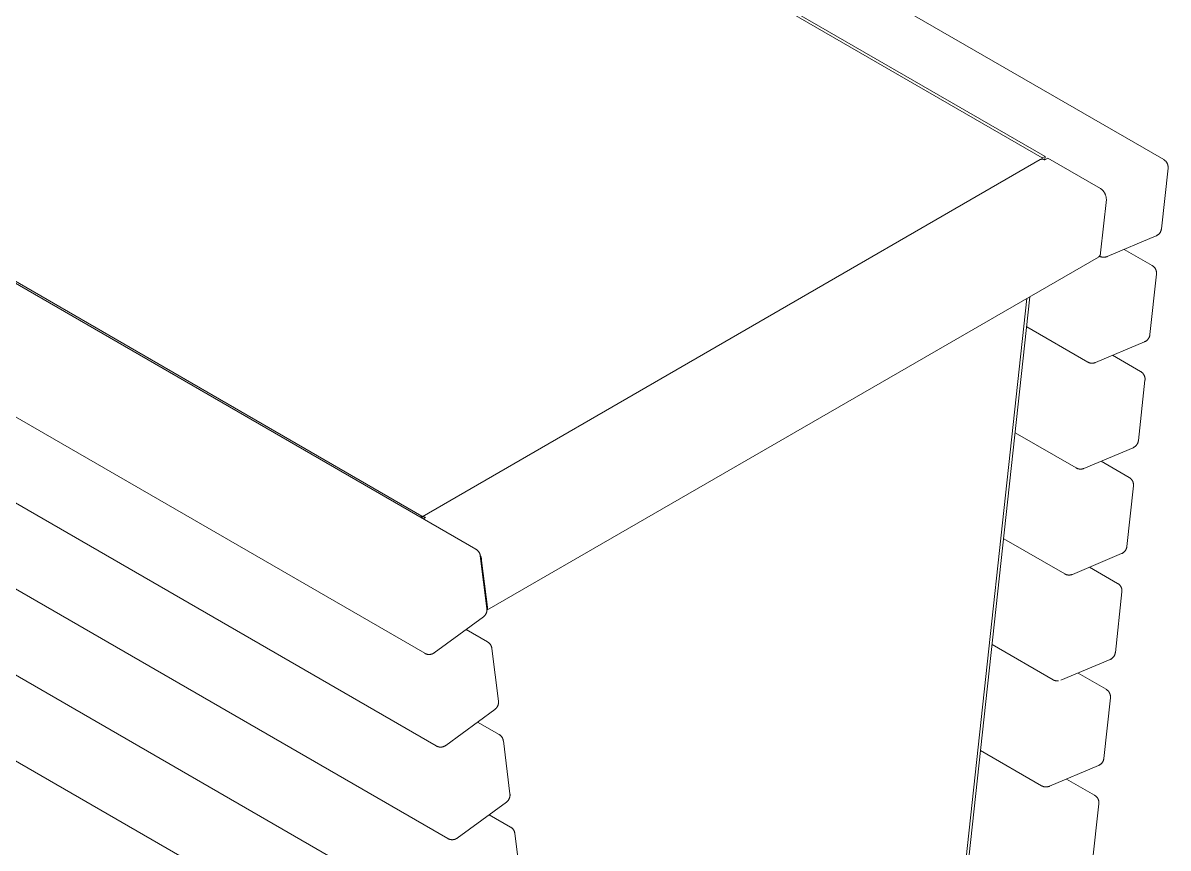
# Model space of a CAD drawing. Header units: millimetres. Extents: x -119 to 3638, y -51 to 1798.
# Drawn here: x 3115 to 3638, y 1078 to 1455 of the extents above; entities that cross this region are included whole.
import ezdxf

# ---------------------------------------------------------------- set-up
doc = ezdxf.new("R2010")
doc.units = ezdxf.units.MM
doc.layers.add('ZANO_R', color=7, linetype='Continuous', lineweight=0)

msp = doc.modelspace()

# ---------------------------------------------------------------- linework, layer by layer
at = {"layer": 'ZANO_R'}
for p, q in [((2934.82, 1797.36), (3636.27, 1392.38)), ((3582.17, 1393.77), (2934.46, 1767.72)), ((3580.76, 1393.18), (2933.05, 1767.13)), ((2620.76, 1619.51), (3322.21, 1214.53)), ((2649.83, 1603.61), (3297.54, 1229.66)), ((3298.79, 1167.02), (2597.34, 1572)), ((3304.05, 1124.74), (2602.6, 1529.72)), ((3309.32, 1082.46), (2607.87, 1487.44)), ((3314.58, 1040.18), (2613.13, 1445.17)), ((3319.85, 997.91), (2618.4, 1402.89)), ((3297.57, 1229.39), (3579.89, 1392.39)), ((3579.96, 1392.42), (3579.89, 1392.39)), ((3580.03, 1392.45), (3579.96, 1392.42)), ((3580.1, 1392.48), (3580.03, 1392.45)), ((3580.18, 1392.5), (3580.1, 1392.48)), ((3580.25, 1392.52), (3580.18, 1392.5)), ((3580.32, 1392.54), (3580.25, 1392.52)), ((3580.4, 1392.55), (3580.32, 1392.54)), ((3580.47, 1392.57), (3580.4, 1392.55)), ((3580.54, 1392.58), (3580.47, 1392.57)), ((3580.62, 1392.59), (3580.54, 1392.58)), ((3580.7, 1392.59), (3580.62, 1392.59)), ((3580.7, 1392.6), (3580.76, 1393.18)), ((3580.77, 1392.59), (3580.7, 1392.59)), ((3580.76, 1393.18), (3582.17, 1393.77)), ((3580.85, 1392.59), (3580.77, 1392.59)), ((3580.92, 1392.59), (3580.85, 1392.59)), ((3581, 1392.59), (3580.92, 1392.59)), ((3581.07, 1392.58), (3581, 1392.59)), ((3581.15, 1392.57), (3581.07, 1392.58)), ((3581.22, 1392.55), (3581.15, 1392.57)), ((3581.3, 1392.54), (3581.22, 1392.55)), ((3581.37, 1392.52), (3581.3, 1392.54)), ((3581.44, 1392.5), (3581.37, 1392.52)), ((3581.51, 1392.48), (3581.44, 1392.5)), ((3581.58, 1392.45), (3581.51, 1392.48)), ((3581.65, 1392.42), (3581.58, 1392.45)), ((3581.72, 1392.39), (3581.65, 1392.42)), ((3581.79, 1392.36), (3581.72, 1392.39)), ((3581.86, 1392.33), (3581.79, 1392.36)), ((3581.92, 1392.29), (3581.86, 1392.33)), ((3581.99, 1392.25), (3581.92, 1392.29)), ((3581.99, 1392.25), (3583.4, 1393.06)), ((3582.17, 1393.77), (3582, 1392.26)), ((3583.4, 1393.06), (3607.44, 1379.18)), ((3636.27, 1392.38), (3636.38, 1392.31)), ((3636.38, 1392.31), (3636.5, 1392.23)), ((3636.5, 1392.23), (3636.61, 1392.16)), ((3636.61, 1392.16), (3636.72, 1392.07)), ((3636.72, 1392.07), (3636.82, 1391.99)), ((3636.82, 1391.99), (3636.93, 1391.9)), ((3636.93, 1391.9), (3637.03, 1391.81)), ((3637.03, 1391.81), (3637.12, 1391.71)), ((3637.12, 1391.71), (3637.22, 1391.61)), ((3637.22, 1391.61), (3637.31, 1391.51)), ((3637.31, 1391.51), (3637.39, 1391.41)), ((3637.39, 1391.41), (3637.48, 1391.3)), ((3637.48, 1391.3), (3637.56, 1391.19)), ((3637.56, 1391.19), (3637.63, 1391.08)), ((3638.24, 1388.48), (3635.23, 1360.85)), ((3637.63, 1391.08), (3637.7, 1390.96)), ((3637.7, 1390.96), (3637.77, 1390.84)), ((3637.77, 1390.84), (3637.83, 1390.72)), ((3637.83, 1390.72), (3637.89, 1390.6)), ((3637.89, 1390.6), (3637.95, 1390.48)), ((3637.95, 1390.48), (3638, 1390.35)), ((3638, 1390.35), (3638.05, 1390.22)), ((3638.05, 1390.22), (3638.09, 1390.09)), ((3638.09, 1390.09), (3638.13, 1389.96)), ((3638.13, 1389.96), (3638.16, 1389.83)), ((3638.16, 1389.83), (3638.19, 1389.7)), ((3638.19, 1389.7), (3638.21, 1389.56)), ((3638.21, 1389.56), (3638.23, 1389.43)), ((3638.23, 1389.43), (3638.25, 1389.29)), ((3638.26, 1388.61), (3638.24, 1388.48)), ((3638.25, 1389.29), (3638.26, 1389.16)), ((3638.26, 1389.16), (3638.26, 1389.02)), ((3638.26, 1389.02), (3638.27, 1388.89)), ((3638.27, 1388.89), (3638.26, 1388.75)), ((3638.26, 1388.75), (3638.26, 1388.61)), ((3607.62, 1379.06), (3607.44, 1379.18)), ((3607.79, 1378.92), (3607.62, 1379.06)), ((3607.96, 1378.78), (3607.79, 1378.92)), ((3608.12, 1378.63), (3607.96, 1378.78)), ((3608.27, 1378.48), (3608.12, 1378.63)), ((3608.42, 1378.32), (3608.27, 1378.48)), ((3608.57, 1378.16), (3608.42, 1378.32)), ((3608.71, 1377.99), (3608.57, 1378.16)), ((3608.84, 1377.82), (3608.71, 1377.99)), ((3608.97, 1377.65), (3608.84, 1377.82)), ((3609.09, 1377.46), (3608.97, 1377.65)), ((3609.2, 1377.28), (3609.09, 1377.46)), ((3609.31, 1377.09), (3609.2, 1377.28)), ((3609.41, 1376.9), (3609.31, 1377.09)), ((3609.51, 1376.7), (3609.41, 1376.9)), ((3609.59, 1376.5), (3609.51, 1376.7)), ((3609.67, 1376.3), (3609.59, 1376.5)), ((3609.75, 1376.1), (3609.67, 1376.3)), ((3609.82, 1375.89), (3609.75, 1376.1)), ((3609.87, 1375.68), (3609.82, 1375.89)), ((3609.93, 1375.47), (3609.87, 1375.68)), ((3609.97, 1375.26), (3609.93, 1375.47)), ((3610.08, 1374.18), (3607.43, 1349.78)), ((3610.01, 1375.04), (3609.97, 1375.26)), ((3610.04, 1374.83), (3610.01, 1375.04)), ((3610.06, 1374.61), (3610.04, 1374.83)), ((3610.08, 1374.39), (3610.06, 1374.61)), ((3610.08, 1374.18), (3610.08, 1374.39)), ((3634.97, 1359.79), (3634.92, 1359.66)), ((3635.02, 1359.91), (3634.97, 1359.79)), ((3635.06, 1360.04), (3635.02, 1359.91)), ((3635.1, 1360.17), (3635.06, 1360.04)), ((3635.14, 1360.31), (3635.1, 1360.17)), ((3635.17, 1360.44), (3635.14, 1360.31)), ((3635.2, 1360.58), (3635.17, 1360.44)), ((3635.22, 1360.71), (3635.2, 1360.58)), ((3635.23, 1360.85), (3635.22, 1360.71)), ((3632.81, 1357.6), (3610.39, 1348.12)), ((3632.94, 1357.65), (3632.81, 1357.6)), ((3633.06, 1357.71), (3632.94, 1357.65)), ((3633.18, 1357.77), (3633.06, 1357.71)), ((3633.3, 1357.84), (3633.18, 1357.77)), ((3633.42, 1357.91), (3633.3, 1357.84)), ((3633.53, 1357.99), (3633.42, 1357.91)), ((3633.65, 1358.07), (3633.53, 1357.99)), ((3633.75, 1358.15), (3633.65, 1358.07)), ((3633.86, 1358.24), (3633.75, 1358.15)), ((3633.96, 1358.33), (3633.86, 1358.24)), ((3634.06, 1358.43), (3633.96, 1358.33)), ((3634.16, 1358.52), (3634.06, 1358.43)), ((3634.25, 1358.63), (3634.16, 1358.52)), ((3634.34, 1358.73), (3634.25, 1358.63)), ((3634.43, 1358.84), (3634.34, 1358.73)), ((3634.51, 1358.95), (3634.43, 1358.84)), ((3634.59, 1359.06), (3634.51, 1358.95)), ((3634.66, 1359.18), (3634.59, 1359.06)), ((3634.73, 1359.29), (3634.66, 1359.18)), ((3634.8, 1359.41), (3634.73, 1359.29)), ((3634.86, 1359.54), (3634.8, 1359.41)), ((3634.92, 1359.66), (3634.86, 1359.54)), ((3607.36, 1349.22), (3607.38, 1349.3)), ((3607.38, 1349.3), (3607.39, 1349.38)), ((3607.39, 1349.38), (3607.41, 1349.46)), ((3607.41, 1349.46), (3607.42, 1349.54)), ((3607.42, 1349.62), (3607.43, 1349.7)), ((3607.42, 1349.54), (3607.42, 1349.62)), ((3607.43, 1349.7), (3607.43, 1349.78)), ((3618.19, 1351.42), (3631, 1344.02)), ((3606.41, 1347.84), (3327.21, 1186.64)), ((3606.41, 1347.84), (3606.48, 1347.89)), ((3606.48, 1347.89), (3606.54, 1347.94)), ((3606.54, 1347.94), (3606.6, 1347.99)), ((3606.6, 1347.99), (3606.66, 1348.04)), ((3606.66, 1348.04), (3606.72, 1348.1)), ((3606.72, 1348.1), (3606.78, 1348.16)), ((3606.78, 1348.16), (3606.84, 1348.22)), ((3606.84, 1348.22), (3606.89, 1348.28)), ((3606.89, 1348.28), (3606.94, 1348.34)), ((3607.04, 1348.23), (3606.92, 1348.29)), ((3606.94, 1348.34), (3606.99, 1348.41)), ((3606.99, 1348.41), (3607.03, 1348.47)), ((3607.03, 1348.47), (3607.08, 1348.54)), ((3607.17, 1348.17), (3607.04, 1348.23)), ((3607.08, 1348.54), (3607.12, 1348.61)), ((3607.12, 1348.61), (3607.16, 1348.68)), ((3607.16, 1348.68), (3607.2, 1348.76)), ((3607.29, 1348.11), (3607.17, 1348.17)), ((3607.2, 1348.76), (3607.23, 1348.83)), ((3607.23, 1348.83), (3607.26, 1348.91)), ((3607.26, 1348.91), (3607.29, 1348.98)), ((3607.29, 1348.98), (3607.32, 1349.06)), ((3607.42, 1348.06), (3607.29, 1348.11)), ((3607.32, 1349.06), (3607.34, 1349.14)), ((3607.34, 1349.14), (3607.36, 1349.22)), ((3607.55, 1348.02), (3607.42, 1348.06)), ((3607.68, 1347.97), (3607.55, 1348.02)), ((3607.82, 1347.94), (3607.68, 1347.97)), ((3607.95, 1347.9), (3607.82, 1347.94)), ((3608.09, 1347.88), (3607.95, 1347.9)), ((3608.22, 1347.85), (3608.09, 1347.88)), ((3608.36, 1347.83), (3608.22, 1347.85)), ((3608.5, 1347.82), (3608.36, 1347.83)), ((3608.63, 1347.81), (3608.5, 1347.82)), ((3608.77, 1347.81), (3608.63, 1347.81)), ((3608.91, 1347.81), (3608.77, 1347.81)), ((3609.05, 1347.81), (3608.91, 1347.81)), ((3609.19, 1347.82), (3609.05, 1347.81)), ((3609.32, 1347.84), (3609.19, 1347.82)), ((3609.46, 1347.86), (3609.32, 1347.84)), ((3609.6, 1347.88), (3609.46, 1347.86)), ((3609.73, 1347.91), (3609.6, 1347.88)), ((3609.87, 1347.94), (3609.73, 1347.91)), ((3610, 1347.98), (3609.87, 1347.94)), ((3610.13, 1348.02), (3610, 1347.98)), ((3610.26, 1348.07), (3610.13, 1348.02)), ((3610.39, 1348.12), (3610.26, 1348.07)), ((3632.98, 1340.12), (3629.97, 1312.49)), ((3631, 1344.02), (3631.12, 1343.95)), ((3631.12, 1343.95), (3631.23, 1343.88)), ((3631.23, 1343.88), (3631.34, 1343.8)), ((3631.34, 1343.8), (3631.45, 1343.72)), ((3631.45, 1343.72), (3631.56, 1343.63)), ((3631.56, 1343.63), (3631.66, 1343.54)), ((3631.66, 1343.54), (3631.76, 1343.45)), ((3631.76, 1343.45), (3631.86, 1343.35)), ((3631.86, 1343.35), (3631.95, 1343.26)), ((3631.95, 1343.26), (3632.04, 1343.15)), ((3632.04, 1343.15), (3632.13, 1343.05)), ((3632.13, 1343.05), (3632.21, 1342.94)), ((3632.21, 1342.94), (3632.29, 1342.83)), ((3632.29, 1342.83), (3632.37, 1342.72)), ((3632.37, 1342.72), (3632.44, 1342.6)), ((3632.44, 1342.6), (3632.51, 1342.48)), ((3632.51, 1342.48), (3632.57, 1342.36)), ((3632.57, 1342.36), (3632.63, 1342.24)), ((3632.63, 1342.24), (3632.68, 1342.12)), ((3632.68, 1342.12), (3632.73, 1341.99)), ((3632.73, 1341.99), (3632.78, 1341.86)), ((3632.78, 1341.86), (3632.82, 1341.74)), ((3632.82, 1341.74), (3632.86, 1341.6)), ((3632.86, 1341.6), (3632.89, 1341.47)), ((3632.89, 1341.47), (3632.92, 1341.34)), ((3632.92, 1341.34), (3632.95, 1341.21)), ((3632.95, 1341.21), (3632.97, 1341.07)), ((3632.97, 1341.07), (3632.98, 1340.94)), ((3632.98, 1340.94), (3632.99, 1340.8)), ((3632.99, 1340.26), (3632.98, 1340.12)), ((3632.99, 1340.8), (3633, 1340.67)), ((3633, 1340.39), (3632.99, 1340.26)), ((3633, 1340.67), (3633, 1340.53)), ((3633, 1340.53), (3633, 1340.39)), ((3538.52, 1005.12), (3573.78, 1329)), ((3575.2, 1329.82), (3539.82, 1004.81)), ((3601.57, 1299.98), (3573.71, 1316.07)), ((3627.55, 1309.24), (3605.12, 1299.76)), ((3627.68, 1309.29), (3627.55, 1309.24)), ((3627.8, 1309.35), (3627.68, 1309.29)), ((3627.92, 1309.42), (3627.8, 1309.35)), ((3628.04, 1309.49), (3627.92, 1309.42)), ((3628.16, 1309.56), (3628.04, 1309.49)), ((3628.27, 1309.63), (3628.16, 1309.56)), ((3628.38, 1309.71), (3628.27, 1309.63)), ((3628.49, 1309.8), (3628.38, 1309.71)), ((3628.6, 1309.88), (3628.49, 1309.8)), ((3628.7, 1309.98), (3628.6, 1309.88)), ((3628.8, 1310.07), (3628.7, 1309.98)), ((3628.89, 1310.17), (3628.8, 1310.07)), ((3628.99, 1310.27), (3628.89, 1310.17)), ((3629.08, 1310.37), (3628.99, 1310.27)), ((3629.16, 1310.48), (3629.08, 1310.37)), ((3629.24, 1310.59), (3629.16, 1310.48)), ((3629.32, 1310.7), (3629.24, 1310.59)), ((3629.39, 1310.82), (3629.32, 1310.7)), ((3629.47, 1310.94), (3629.39, 1310.82)), ((3629.53, 1311.06), (3629.47, 1310.94)), ((3629.59, 1311.18), (3629.53, 1311.06)), ((3629.65, 1311.3), (3629.59, 1311.18)), ((3629.7, 1311.43), (3629.65, 1311.3)), ((3629.75, 1311.56), (3629.7, 1311.43)), ((3629.8, 1311.69), (3629.75, 1311.56)), ((3629.84, 1311.82), (3629.8, 1311.69)), ((3629.87, 1311.95), (3629.84, 1311.82)), ((3629.9, 1312.08), (3629.87, 1311.95)), ((3629.93, 1312.22), (3629.9, 1312.08)), ((3629.95, 1312.35), (3629.93, 1312.22)), ((3629.97, 1312.49), (3629.95, 1312.35)), ((3612.92, 1303.06), (3625.74, 1295.66)), ((3601.69, 1299.92), (3601.57, 1299.98)), ((3601.81, 1299.86), (3601.69, 1299.92)), ((3601.93, 1299.8), (3601.81, 1299.86)), ((3602.06, 1299.74), (3601.93, 1299.8)), ((3602.19, 1299.69), (3602.06, 1299.74)), ((3602.31, 1299.65), (3602.19, 1299.69)), ((3602.45, 1299.61), (3602.31, 1299.65)), ((3602.58, 1299.57), (3602.45, 1299.61)), ((3602.71, 1299.54), (3602.58, 1299.57)), ((3602.84, 1299.51), (3602.71, 1299.54)), ((3602.98, 1299.49), (3602.84, 1299.51)), ((3603.11, 1299.47), (3602.98, 1299.49)), ((3603.25, 1299.46), (3603.11, 1299.47)), ((3603.39, 1299.45), (3603.25, 1299.46)), ((3603.52, 1299.45), (3603.39, 1299.45)), ((3603.66, 1299.45), (3603.52, 1299.45)), ((3603.8, 1299.45), (3603.66, 1299.45)), ((3603.93, 1299.46), (3603.8, 1299.45)), ((3604.07, 1299.48), (3603.93, 1299.46)), ((3604.21, 1299.5), (3604.07, 1299.48)), ((3604.34, 1299.52), (3604.21, 1299.5)), ((3604.47, 1299.55), (3604.34, 1299.52)), ((3604.61, 1299.59), (3604.47, 1299.55)), ((3604.74, 1299.62), (3604.61, 1299.59)), ((3604.87, 1299.67), (3604.74, 1299.62)), ((3605, 1299.71), (3604.87, 1299.67)), ((3605.12, 1299.76), (3605, 1299.71)), ((3627.71, 1291.76), (3624.71, 1264.13)), ((3625.74, 1295.66), (3625.85, 1295.59)), ((3625.85, 1295.59), (3625.97, 1295.52)), ((3625.97, 1295.52), (3626.08, 1295.44)), ((3626.08, 1295.44), (3626.19, 1295.36)), ((3626.19, 1295.36), (3626.29, 1295.27)), ((3626.29, 1295.27), (3626.4, 1295.19)), ((3626.4, 1295.19), (3626.5, 1295.09)), ((3626.5, 1295.09), (3626.59, 1295)), ((3626.59, 1295), (3626.69, 1294.9)), ((3626.69, 1294.9), (3626.78, 1294.8)), ((3626.78, 1294.8), (3626.86, 1294.69)), ((3626.86, 1294.69), (3626.95, 1294.58)), ((3626.95, 1294.58), (3627.03, 1294.47)), ((3627.03, 1294.47), (3627.1, 1294.36)), ((3627.1, 1294.36), (3627.17, 1294.25)), ((3627.17, 1294.25), (3627.24, 1294.13)), ((3627.24, 1294.13), (3627.3, 1294.01)), ((3627.3, 1294.01), (3627.36, 1293.88)), ((3627.36, 1293.88), (3627.42, 1293.76)), ((3627.42, 1293.76), (3627.47, 1293.63)), ((3627.47, 1293.63), (3627.52, 1293.51)), ((3627.52, 1293.51), (3627.56, 1293.38)), ((3627.56, 1293.38), (3627.6, 1293.25)), ((3627.6, 1293.25), (3627.63, 1293.12)), ((3627.63, 1293.12), (3627.66, 1292.98)), ((3627.66, 1292.98), (3627.68, 1292.85)), ((3627.68, 1292.85), (3627.7, 1292.71)), ((3627.7, 1292.71), (3627.72, 1292.58)), ((3627.73, 1291.9), (3627.71, 1291.76)), ((3627.72, 1292.58), (3627.73, 1292.44)), ((3627.73, 1292.44), (3627.74, 1292.31)), ((3627.74, 1292.17), (3627.73, 1292.04)), ((3627.73, 1292.04), (3627.73, 1291.9)), ((3627.74, 1292.31), (3627.74, 1292.17)), ((3596.3, 1251.63), (3568.44, 1267.71)), ((3622.29, 1260.88), (3599.86, 1251.41)), ((3622.41, 1260.94), (3622.29, 1260.88)), ((3622.53, 1261), (3622.41, 1260.94)), ((3622.66, 1261.06), (3622.53, 1261)), ((3622.77, 1261.13), (3622.66, 1261.06)), ((3622.89, 1261.2), (3622.77, 1261.13)), ((3623.01, 1261.28), (3622.89, 1261.2)), ((3623.12, 1261.36), (3623.01, 1261.28)), ((3623.23, 1261.44), (3623.12, 1261.36)), ((3623.33, 1261.53), (3623.23, 1261.44)), ((3623.43, 1261.62), (3623.33, 1261.53)), ((3623.53, 1261.71), (3623.43, 1261.62)), ((3623.63, 1261.81), (3623.53, 1261.71)), ((3623.72, 1261.91), (3623.63, 1261.81)), ((3623.81, 1262.02), (3623.72, 1261.91)), ((3623.9, 1262.12), (3623.81, 1262.02)), ((3623.98, 1262.23), (3623.9, 1262.12)), ((3624.06, 1262.35), (3623.98, 1262.23)), ((3624.13, 1262.46), (3624.06, 1262.35)), ((3624.2, 1262.58), (3624.13, 1262.46)), ((3624.27, 1262.7), (3624.2, 1262.58)), ((3624.33, 1262.82), (3624.27, 1262.7)), ((3624.39, 1262.95), (3624.33, 1262.82)), ((3624.44, 1263.07), (3624.39, 1262.95)), ((3624.49, 1263.2), (3624.44, 1263.07)), ((3624.53, 1263.33), (3624.49, 1263.2)), ((3624.57, 1263.46), (3624.53, 1263.33)), ((3624.61, 1263.59), (3624.57, 1263.46)), ((3624.64, 1263.73), (3624.61, 1263.59)), ((3624.67, 1263.86), (3624.64, 1263.73)), ((3624.69, 1264), (3624.67, 1263.86)), ((3624.71, 1264.13), (3624.69, 1264)), ((3596.42, 1251.56), (3596.3, 1251.63)), ((3596.54, 1251.5), (3596.42, 1251.56)), ((3596.67, 1251.44), (3596.54, 1251.5)), ((3596.79, 1251.39), (3596.67, 1251.44)), ((3596.92, 1251.34), (3596.79, 1251.39)), ((3597.05, 1251.29), (3596.92, 1251.34)), ((3597.18, 1251.25), (3597.05, 1251.29)), ((3597.31, 1251.22), (3597.18, 1251.25)), ((3597.45, 1251.18), (3597.31, 1251.22)), ((3597.58, 1251.16), (3597.45, 1251.18)), ((3597.71, 1251.13), (3597.58, 1251.16)), ((3597.85, 1251.12), (3597.71, 1251.13)), ((3597.99, 1251.1), (3597.85, 1251.12)), ((3598.12, 1251.09), (3597.99, 1251.1)), ((3598.26, 1251.09), (3598.12, 1251.09)), ((3598.4, 1251.09), (3598.26, 1251.09)), ((3598.53, 1251.1), (3598.4, 1251.09)), ((3598.67, 1251.11), (3598.53, 1251.1)), ((3598.81, 1251.12), (3598.67, 1251.11)), ((3598.94, 1251.14), (3598.81, 1251.12)), ((3599.08, 1251.17), (3598.94, 1251.14)), ((3599.21, 1251.19), (3599.08, 1251.17)), ((3599.34, 1251.23), (3599.21, 1251.19)), ((3599.47, 1251.27), (3599.34, 1251.23)), ((3599.6, 1251.31), (3599.47, 1251.27)), ((3599.73, 1251.35), (3599.6, 1251.31)), ((3599.86, 1251.41), (3599.73, 1251.35)), ((3607.66, 1254.7), (3620.47, 1247.3)), ((3620.47, 1247.3), (3620.59, 1247.23)), ((3620.59, 1247.23), (3620.7, 1247.16)), ((3620.7, 1247.16), (3620.81, 1247.08)), ((3620.81, 1247.08), (3620.92, 1247)), ((3620.92, 1247), (3621.03, 1246.92)), ((3621.03, 1246.92), (3621.13, 1246.83)), ((3621.13, 1246.83), (3621.23, 1246.74)), ((3621.23, 1246.74), (3621.33, 1246.64)), ((3621.33, 1246.64), (3621.42, 1246.54)), ((3621.42, 1246.54), (3621.51, 1246.44)), ((3621.51, 1246.44), (3621.6, 1246.33)), ((3621.6, 1246.33), (3621.68, 1246.23)), ((3621.68, 1246.23), (3621.76, 1246.12)), ((3621.76, 1246.12), (3621.84, 1246)), ((3621.84, 1246), (3621.91, 1245.89)), ((3621.91, 1245.89), (3621.98, 1245.77)), ((3621.98, 1245.77), (3622.04, 1245.65)), ((3622.04, 1245.65), (3622.1, 1245.53)), ((3622.1, 1245.53), (3622.15, 1245.4)), ((3622.15, 1245.4), (3622.21, 1245.28)), ((3622.21, 1245.28), (3622.25, 1245.15)), ((3622.25, 1245.15), (3622.29, 1245.02)), ((3622.29, 1245.02), (3622.33, 1244.89)), ((3622.33, 1244.89), (3622.37, 1244.76)), ((3622.37, 1244.76), (3622.39, 1244.63)), ((3622.45, 1243.41), (3619.44, 1215.77)), ((3622.39, 1244.63), (3622.42, 1244.49)), ((3622.42, 1244.49), (3622.44, 1244.36)), ((3622.44, 1244.36), (3622.45, 1244.22)), ((3622.45, 1244.22), (3622.47, 1244.09)), ((3622.46, 1243.54), (3622.45, 1243.41)), ((3622.47, 1243.68), (3622.46, 1243.54)), ((3622.47, 1244.09), (3622.47, 1243.95)), ((3622.47, 1243.95), (3622.47, 1243.81)), ((3622.47, 1243.81), (3622.47, 1243.68)), ((3296.86, 1229.16), (3297.54, 1229.66)), ((3297.54, 1229.66), (3297.66, 1228.7)), ((3297.58, 1229.33), (3297.65, 1229.34)), ((3297.65, 1229.34), (3297.72, 1229.35)), ((3297.72, 1229.35), (3297.8, 1229.35)), ((3297.8, 1229.35), (3297.87, 1229.36)), ((3297.87, 1229.36), (3297.94, 1229.36)), ((3297.94, 1229.36), (3298.01, 1229.35)), ((3298.01, 1229.35), (3298.08, 1229.35)), ((3298.08, 1229.35), (3298.15, 1229.34)), ((3298.15, 1229.34), (3298.23, 1229.33)), ((3298.23, 1229.33), (3298.3, 1229.32)), ((3298.3, 1229.32), (3298.37, 1229.3)), ((3298.37, 1229.3), (3298.44, 1229.29)), ((3298.44, 1229.29), (3298.51, 1229.27)), ((3298.51, 1229.27), (3298.57, 1229.24)), ((3298.57, 1229.24), (3298.64, 1229.22)), ((3298.64, 1229.22), (3298.71, 1229.19)), ((3298.71, 1229.19), (3298.77, 1229.17)), ((3298.77, 1229.17), (3298.84, 1229.13)), ((3298.84, 1229.13), (3298.9, 1229.1)), ((3298.9, 1229.1), (3298.97, 1229.07)), ((3298.97, 1229.07), (3299.03, 1229.03)), ((3299.03, 1229.03), (3299.09, 1228.99)), ((3299.09, 1228.99), (3299.15, 1228.95)), ((3298.19, 1228.4), (3299.15, 1228.95)), ((3591.04, 1203.27), (3563.18, 1219.35)), ((3322.21, 1214.53), (3322.32, 1214.46)), ((3322.32, 1214.46), (3322.44, 1214.38)), ((3322.44, 1214.38), (3322.55, 1214.3)), ((3322.55, 1214.3), (3322.66, 1214.22)), ((3322.66, 1214.22), (3322.77, 1214.14)), ((3322.77, 1214.14), (3322.87, 1214.05)), ((3322.87, 1214.05), (3322.97, 1213.95)), ((3322.97, 1213.95), (3323.07, 1213.86)), ((3323.07, 1213.86), (3323.16, 1213.76)), ((3323.16, 1213.76), (3323.25, 1213.66)), ((3323.25, 1213.66), (3323.34, 1213.55)), ((3323.34, 1213.55), (3323.42, 1213.44)), ((3323.42, 1213.44), (3323.5, 1213.33)), ((3323.5, 1213.33), (3323.58, 1213.22)), ((3618.27, 1213.35), (3618.17, 1213.26)), ((3618.36, 1213.45), (3618.27, 1213.35)), ((3618.46, 1213.55), (3618.36, 1213.45)), ((3618.55, 1213.66), (3618.46, 1213.55)), ((3618.63, 1213.76), (3618.55, 1213.66)), ((3618.71, 1213.87), (3618.63, 1213.76)), ((3618.79, 1213.99), (3618.71, 1213.87)), ((3618.87, 1214.1), (3618.79, 1213.99)), ((3618.94, 1214.22), (3618.87, 1214.1)), ((3619, 1214.34), (3618.94, 1214.22)), ((3619.06, 1214.46), (3619, 1214.34)), ((3619.12, 1214.59), (3619.06, 1214.46)), ((3619.18, 1214.71), (3619.12, 1214.59)), ((3619.22, 1214.84), (3619.18, 1214.71)), ((3619.27, 1214.97), (3619.22, 1214.84)), ((3619.31, 1215.1), (3619.27, 1214.97)), ((3619.34, 1215.24), (3619.31, 1215.1)), ((3619.38, 1215.37), (3619.34, 1215.24)), ((3619.4, 1215.5), (3619.38, 1215.37)), ((3619.42, 1215.64), (3619.4, 1215.5)), ((3619.44, 1215.77), (3619.42, 1215.64)), ((3323.58, 1213.22), (3323.65, 1213.1)), ((3323.65, 1213.1), (3323.72, 1212.98)), ((3323.72, 1212.98), (3323.78, 1212.86)), ((3323.78, 1212.86), (3323.84, 1212.74)), ((3323.84, 1212.74), (3323.89, 1212.61)), ((3323.89, 1212.61), (3323.95, 1212.49)), ((3323.95, 1212.49), (3323.99, 1212.36)), ((3323.99, 1212.36), (3324.03, 1212.23)), ((3324.03, 1212.23), (3324.07, 1212.09)), ((3324.07, 1212.09), (3324.1, 1211.96)), ((3324.1, 1211.96), (3324.13, 1211.83)), ((3324.13, 1211.83), (3324.16, 1211.69)), ((3324.16, 1211.69), (3324.18, 1211.56)), ((3324.16, 1211.68), (3324.24, 1211.53)), ((3324.18, 1211.56), (3327.18, 1187.4)), ((3324.24, 1211.53), (3324.32, 1211.36)), ((3324.32, 1211.36), (3324.39, 1211.2)), ((3324.39, 1211.2), (3324.45, 1211.03)), ((3324.79, 1209.46), (3324.41, 1209.68)), ((3324.45, 1211.03), (3324.51, 1210.86)), ((3324.51, 1210.86), (3324.57, 1210.69)), ((3324.57, 1210.69), (3324.62, 1210.52)), ((3324.62, 1210.52), (3324.66, 1210.35)), ((3324.66, 1210.35), (3324.7, 1210.17)), ((3324.7, 1210.17), (3324.73, 1210)), ((3324.73, 1210), (3324.76, 1209.82)), ((3324.76, 1209.82), (3324.78, 1209.64)), ((3324.78, 1209.64), (3324.79, 1209.46)), ((3327.45, 1188.13), (3324.79, 1209.46)), ((3617.02, 1212.52), (3594.59, 1203.05)), ((3617.15, 1212.58), (3617.02, 1212.52)), ((3617.27, 1212.64), (3617.15, 1212.58)), ((3617.39, 1212.7), (3617.27, 1212.64)), ((3617.51, 1212.77), (3617.39, 1212.7)), ((3617.63, 1212.84), (3617.51, 1212.77)), ((3617.74, 1212.92), (3617.63, 1212.84)), ((3617.85, 1213), (3617.74, 1212.92)), ((3617.96, 1213.08), (3617.85, 1213)), ((3618.07, 1213.17), (3617.96, 1213.08)), ((3618.17, 1213.26), (3618.07, 1213.17)), ((3591.16, 1203.2), (3591.04, 1203.27)), ((3591.28, 1203.14), (3591.16, 1203.2)), ((3591.4, 1203.08), (3591.28, 1203.14)), ((3591.53, 1203.03), (3591.4, 1203.08)), ((3591.66, 1202.98), (3591.53, 1203.03)), ((3591.79, 1202.93), (3591.66, 1202.98)), ((3591.92, 1202.89), (3591.79, 1202.93)), ((3592.05, 1202.86), (3591.92, 1202.89)), ((3592.18, 1202.83), (3592.05, 1202.86)), ((3592.32, 1202.8), (3592.18, 1202.83)), ((3593.94, 1202.84), (3593.81, 1202.81)), ((3594.08, 1202.87), (3593.94, 1202.84)), ((3594.21, 1202.91), (3594.08, 1202.87)), ((3594.34, 1202.95), (3594.21, 1202.91)), ((3594.47, 1203), (3594.34, 1202.95)), ((3594.59, 1203.05), (3594.47, 1203)), ((3602.4, 1206.34), (3615.21, 1198.95)), ((3592.45, 1202.78), (3592.32, 1202.8)), ((3592.59, 1202.76), (3592.45, 1202.78)), ((3592.72, 1202.75), (3592.59, 1202.76)), ((3592.86, 1202.74), (3592.72, 1202.75)), ((3593, 1202.73), (3592.86, 1202.74)), ((3593.13, 1202.73), (3593, 1202.73)), ((3593.27, 1202.74), (3593.13, 1202.73)), ((3593.41, 1202.75), (3593.27, 1202.74)), ((3593.54, 1202.77), (3593.41, 1202.75)), ((3593.68, 1202.78), (3593.54, 1202.77)), ((3593.81, 1202.81), (3593.68, 1202.78)), ((3615.21, 1198.95), (3615.32, 1198.88)), ((3615.21, 1198.95), (3615.32, 1198.88)), ((3615.32, 1198.88), (3615.44, 1198.8)), ((3615.32, 1198.88), (3615.44, 1198.8)), ((3615.44, 1198.8), (3615.55, 1198.73)), ((3615.55, 1198.73), (3615.66, 1198.64)), ((3615.66, 1198.64), (3615.77, 1198.56)), ((3615.77, 1198.56), (3615.87, 1198.47)), ((3615.87, 1198.47), (3615.97, 1198.38)), ((3615.97, 1198.38), (3616.07, 1198.28)), ((3616.07, 1198.28), (3616.16, 1198.18)), ((3616.16, 1198.18), (3616.25, 1198.08)), ((3616.25, 1198.08), (3616.34, 1197.98)), ((3616.34, 1197.98), (3616.42, 1197.87)), ((3616.42, 1197.87), (3616.5, 1197.76)), ((3616.5, 1197.76), (3616.57, 1197.65)), ((3616.57, 1197.65), (3616.64, 1197.53)), ((3617.18, 1195.05), (3614.18, 1167.42)), ((3616.64, 1197.53), (3616.71, 1197.41)), ((3616.71, 1197.41), (3616.78, 1197.29)), ((3616.78, 1197.29), (3616.84, 1197.17)), ((3616.84, 1197.17), (3616.89, 1197.05)), ((3616.89, 1197.05), (3616.94, 1196.92)), ((3616.94, 1196.92), (3616.99, 1196.79)), ((3616.99, 1196.79), (3617.03, 1196.66)), ((3617.03, 1196.66), (3617.07, 1196.53)), ((3617.07, 1196.53), (3617.1, 1196.4)), ((3617.1, 1196.4), (3617.13, 1196.27)), ((3617.13, 1196.27), (3617.15, 1196.13)), ((3617.15, 1196.13), (3617.17, 1196)), ((3617.17, 1196), (3617.19, 1195.86)), ((3617.2, 1195.19), (3617.18, 1195.05)), ((3617.19, 1195.86), (3617.2, 1195.73)), ((3617.2, 1195.73), (3617.21, 1195.59)), ((3617.21, 1195.46), (3617.2, 1195.32)), ((3617.2, 1195.32), (3617.2, 1195.19)), ((3617.21, 1195.59), (3617.21, 1195.46)), ((3327.07, 1188.35), (3327.45, 1188.13)), ((3327.18, 1187.4), (3327.2, 1187.26)), ((3327.2, 1187.26), (3327.21, 1187.13)), ((3327.36, 1187.17), (3327.33, 1187.1)), ((3327.38, 1187.24), (3327.36, 1187.17)), ((3327.4, 1187.32), (3327.38, 1187.24)), ((3327.41, 1187.39), (3327.4, 1187.32)), ((3327.43, 1187.46), (3327.41, 1187.39)), ((3327.44, 1187.54), (3327.43, 1187.46)), ((3327.45, 1187.61), (3327.44, 1187.54)), ((3327.45, 1188.13), (3327.46, 1188.06)), ((3327.46, 1187.69), (3327.45, 1187.61)), ((3327.46, 1188.06), (3327.46, 1187.98)), ((3327.46, 1187.98), (3327.46, 1187.91)), ((3327.46, 1187.91), (3327.46, 1187.83)), ((3327.46, 1187.83), (3327.46, 1187.76)), ((3327.46, 1187.76), (3327.46, 1187.69)), ((3325.58, 1183.68), (3303.15, 1167.26)), ((3325.69, 1183.76), (3325.58, 1183.68)), ((3325.79, 1183.85), (3325.69, 1183.76)), ((3325.9, 1183.94), (3325.79, 1183.85)), ((3326, 1184.03), (3325.9, 1183.94)), ((3326.09, 1184.13), (3326, 1184.03)), ((3326.19, 1184.23), (3326.09, 1184.13)), ((3326.28, 1184.33), (3326.19, 1184.23)), ((3326.36, 1184.44), (3326.28, 1184.33)), ((3326.45, 1184.55), (3326.36, 1184.44)), ((3326.53, 1184.66), (3326.45, 1184.55)), ((3326.6, 1184.77), (3326.53, 1184.66)), ((3326.67, 1184.89), (3326.6, 1184.77)), ((3326.74, 1185.01), (3326.67, 1184.89)), ((3326.8, 1185.13), (3326.74, 1185.01)), ((3326.86, 1185.26), (3326.8, 1185.13)), ((3326.91, 1185.38), (3326.86, 1185.26)), ((3326.96, 1185.51), (3326.91, 1185.38)), ((3327.01, 1185.64), (3326.96, 1185.51)), ((3327.05, 1185.77), (3327.01, 1185.64)), ((3327.09, 1185.9), (3327.05, 1185.77)), ((3327.12, 1186.04), (3327.09, 1185.9)), ((3327.15, 1186.17), (3327.12, 1186.04)), ((3327.17, 1186.31), (3327.15, 1186.17)), ((3327.19, 1186.44), (3327.17, 1186.31)), ((3327.2, 1186.58), (3327.19, 1186.44)), ((3327.21, 1186.71), (3327.2, 1186.58)), ((3327.21, 1187.13), (3327.21, 1186.99)), ((3327.21, 1186.99), (3327.21, 1186.85)), ((3327.25, 1186.89), (3327.21, 1186.82)), ((3327.21, 1186.85), (3327.21, 1186.71)), ((3327.28, 1186.96), (3327.25, 1186.89)), ((3327.31, 1187.03), (3327.28, 1186.96)), ((3327.33, 1187.1), (3327.31, 1187.03)), ((3317.69, 1177.9), (3327.47, 1172.25)), ((3327.47, 1172.25), (3327.59, 1172.18)), ((3327.59, 1172.18), (3327.7, 1172.1)), ((3327.7, 1172.1), (3327.82, 1172.03)), ((3327.82, 1172.03), (3327.92, 1171.94)), ((3327.92, 1171.94), (3328.03, 1171.86)), ((3328.03, 1171.86), (3328.13, 1171.77)), ((3328.13, 1171.77), (3328.24, 1171.68)), ((3328.24, 1171.68), (3328.33, 1171.58)), ((3328.33, 1171.58), (3328.43, 1171.48)), ((3328.43, 1171.48), (3328.52, 1171.38)), ((3298.91, 1166.95), (3298.79, 1167.02)), ((3299.03, 1166.89), (3298.91, 1166.95)), ((3299.15, 1166.83), (3299.03, 1166.89)), ((3299.28, 1166.78), (3299.15, 1166.83)), ((3299.4, 1166.73), (3299.28, 1166.78)), ((3299.53, 1166.69), (3299.4, 1166.73)), ((3299.66, 1166.65), (3299.53, 1166.69)), ((3299.79, 1166.61), (3299.66, 1166.65)), ((3299.92, 1166.58), (3299.79, 1166.61)), ((3300.06, 1166.55), (3299.92, 1166.58)), ((3300.19, 1166.53), (3300.06, 1166.55)), ((3300.33, 1166.51), (3300.19, 1166.53)), ((3300.46, 1166.5), (3300.33, 1166.51)), ((3300.6, 1166.49), (3300.46, 1166.5)), ((3300.73, 1166.48), (3300.6, 1166.49)), ((3300.87, 1166.48), (3300.73, 1166.48)), ((3301, 1166.49), (3300.87, 1166.48)), ((3301.14, 1166.5), (3301, 1166.49)), ((3301.28, 1166.51), (3301.14, 1166.5)), ((3301.41, 1166.53), (3301.28, 1166.51)), ((3301.54, 1166.56), (3301.41, 1166.53)), ((3301.68, 1166.58), (3301.54, 1166.56)), ((3301.81, 1166.62), (3301.68, 1166.58)), ((3301.94, 1166.65), (3301.81, 1166.62)), ((3302.07, 1166.69), (3301.94, 1166.65)), ((3302.2, 1166.74), (3302.07, 1166.69)), ((3302.32, 1166.79), (3302.2, 1166.74)), ((3302.45, 1166.84), (3302.32, 1166.79)), ((3302.57, 1166.9), (3302.45, 1166.84)), ((3302.69, 1166.97), (3302.57, 1166.9)), ((3302.81, 1167.03), (3302.69, 1166.97)), ((3302.93, 1167.1), (3302.81, 1167.03)), ((3303.04, 1167.18), (3302.93, 1167.1)), ((3303.15, 1167.26), (3303.04, 1167.18)), ((3328.52, 1171.38), (3328.6, 1171.27)), ((3328.6, 1171.27), (3328.69, 1171.16)), ((3328.69, 1171.16), (3328.77, 1171.05)), ((3328.77, 1171.05), (3328.84, 1170.94)), ((3328.84, 1170.94), (3328.91, 1170.82)), ((3328.91, 1170.82), (3328.98, 1170.7)), ((3328.98, 1170.7), (3329.04, 1170.58)), ((3329.04, 1170.58), (3329.1, 1170.46)), ((3329.1, 1170.46), (3329.16, 1170.33)), ((3329.16, 1170.33), (3329.21, 1170.21)), ((3329.21, 1170.21), (3329.26, 1170.08)), ((3329.26, 1170.08), (3329.3, 1169.95)), ((3329.3, 1169.95), (3329.34, 1169.82)), ((3329.34, 1169.82), (3329.37, 1169.68)), ((3329.37, 1169.68), (3329.4, 1169.55)), ((3329.4, 1169.55), (3329.42, 1169.41)), ((3329.42, 1169.41), (3329.44, 1169.28)), ((3329.44, 1169.28), (3332.45, 1145.12)), ((3585.77, 1154.91), (3557.91, 1171)), ((3613.86, 1166.23), (3613.8, 1166.11)), ((3613.91, 1166.36), (3613.86, 1166.23)), ((3613.96, 1166.48), (3613.91, 1166.36)), ((3614, 1166.61), (3613.96, 1166.48)), ((3614.04, 1166.75), (3614, 1166.61)), ((3614.08, 1166.88), (3614.04, 1166.75)), ((3614.11, 1167.01), (3614.08, 1166.88)), ((3614.14, 1167.15), (3614.11, 1167.01)), ((3614.16, 1167.28), (3614.14, 1167.15)), ((3614.18, 1167.42), (3614.16, 1167.28)), ((3611.76, 1164.17), (3589.33, 1154.69)), ((3611.88, 1164.22), (3611.76, 1164.17)), ((3612.01, 1164.28), (3611.88, 1164.22)), ((3612.13, 1164.34), (3612.01, 1164.28)), ((3612.25, 1164.41), (3612.13, 1164.34)), ((3612.36, 1164.49), (3612.25, 1164.41)), ((3612.48, 1164.56), (3612.36, 1164.49)), ((3612.59, 1164.64), (3612.48, 1164.56)), ((3612.7, 1164.72), (3612.59, 1164.64)), ((3612.8, 1164.81), (3612.7, 1164.72)), ((3612.9, 1164.9), (3612.8, 1164.81)), ((3613, 1165), (3612.9, 1164.9)), ((3613.1, 1165.1), (3613, 1165)), ((3613.19, 1165.2), (3613.1, 1165.1)), ((3613.28, 1165.3), (3613.19, 1165.2)), ((3613.37, 1165.41), (3613.28, 1165.3)), ((3613.45, 1165.52), (3613.37, 1165.41)), ((3613.53, 1165.63), (3613.45, 1165.52)), ((3613.6, 1165.75), (3613.53, 1165.63)), ((3613.67, 1165.86), (3613.6, 1165.75)), ((3613.74, 1165.98), (3613.67, 1165.86)), ((3613.8, 1166.11), (3613.74, 1165.98)), ((3597.13, 1157.99), (3609.94, 1150.59)), ((3585.89, 1154.85), (3585.77, 1154.91)), ((3586.01, 1154.78), (3585.89, 1154.85)), ((3586.14, 1154.73), (3586.01, 1154.78)), ((3586.26, 1154.67), (3586.14, 1154.73)), ((3586.39, 1154.62), (3586.26, 1154.67)), ((3586.52, 1154.58), (3586.39, 1154.62)), ((3586.65, 1154.54), (3586.52, 1154.58)), ((3586.78, 1154.5), (3586.65, 1154.54)), ((3586.92, 1154.47), (3586.78, 1154.5)), ((3587.05, 1154.44), (3586.92, 1154.47)), ((3587.19, 1154.42), (3587.05, 1154.44)), ((3587.32, 1154.4), (3587.19, 1154.42)), ((3587.46, 1154.39), (3587.32, 1154.4)), ((3587.59, 1154.38), (3587.46, 1154.39)), ((3587.73, 1154.38), (3587.59, 1154.38)), ((3587.87, 1154.38), (3587.73, 1154.38)), ((3588, 1154.38), (3587.87, 1154.38)), ((3588.14, 1154.39), (3588, 1154.38)), ((3588.28, 1154.41), (3588.14, 1154.39)), ((3609.94, 1150.59), (3610.06, 1150.52)), ((3611.92, 1146.69), (3608.91, 1119.06)), ((3610.06, 1150.52), (3610.17, 1150.45)), ((3610.17, 1150.45), (3610.29, 1150.37)), ((3610.29, 1150.37), (3610.39, 1150.29)), ((3610.39, 1150.29), (3610.5, 1150.2)), ((3610.5, 1150.2), (3610.6, 1150.11)), ((3610.6, 1150.11), (3610.7, 1150.02)), ((3610.7, 1150.02), (3610.8, 1149.93)), ((3610.8, 1149.93), (3610.89, 1149.83)), ((3610.89, 1149.83), (3610.98, 1149.72)), ((3610.98, 1149.72), (3611.07, 1149.62)), ((3611.07, 1149.62), (3611.15, 1149.51)), ((3611.15, 1149.51), (3611.23, 1149.4)), ((3611.23, 1149.4), (3611.31, 1149.29)), ((3611.31, 1149.29), (3611.38, 1149.17)), ((3611.38, 1149.17), (3611.45, 1149.06)), ((3611.45, 1149.06), (3611.51, 1148.94)), ((3611.51, 1148.94), (3611.57, 1148.81)), ((3611.57, 1148.81), (3611.63, 1148.69)), ((3611.63, 1148.69), (3611.68, 1148.56)), ((3611.68, 1148.56), (3611.72, 1148.43)), ((3611.72, 1148.43), (3611.77, 1148.31)), ((3611.77, 1148.31), (3611.8, 1148.18)), ((3611.8, 1148.18), (3611.84, 1148.04)), ((3611.84, 1148.04), (3611.87, 1147.91)), ((3611.87, 1147.91), (3611.89, 1147.78)), ((3611.89, 1147.78), (3611.91, 1147.64)), ((3611.91, 1147.64), (3611.93, 1147.51)), ((3611.93, 1146.83), (3611.92, 1146.69)), ((3611.93, 1147.51), (3611.94, 1147.37)), ((3611.94, 1146.96), (3611.93, 1146.83)), ((3611.94, 1147.37), (3611.94, 1147.24)), ((3611.94, 1147.24), (3611.94, 1147.1)), ((3611.94, 1147.1), (3611.94, 1146.96)), ((3330.84, 1141.4), (3308.42, 1124.98)), ((3330.95, 1141.48), (3330.84, 1141.4)), ((3331.06, 1141.57), (3330.95, 1141.48)), ((3331.16, 1141.66), (3331.06, 1141.57)), ((3331.26, 1141.75), (3331.16, 1141.66)), ((3331.36, 1141.85), (3331.26, 1141.75)), ((3331.45, 1141.95), (3331.36, 1141.85)), ((3331.54, 1142.05), (3331.45, 1141.95)), ((3331.63, 1142.16), (3331.54, 1142.05)), ((3331.71, 1142.27), (3331.63, 1142.16)), ((3331.79, 1142.38), (3331.71, 1142.27)), ((3331.86, 1142.5), (3331.79, 1142.38)), ((3331.94, 1142.61), (3331.86, 1142.5)), ((3332, 1142.73), (3331.94, 1142.61)), ((3332.07, 1142.85), (3332, 1142.73)), ((3332.12, 1142.98), (3332.07, 1142.85)), ((3332.18, 1143.1), (3332.12, 1142.98)), ((3332.23, 1143.23), (3332.18, 1143.1)), ((3332.27, 1143.36), (3332.23, 1143.23)), ((3332.32, 1143.49), (3332.27, 1143.36)), ((3332.35, 1143.62), (3332.32, 1143.49)), ((3332.38, 1143.76), (3332.35, 1143.62)), ((3332.41, 1143.89), (3332.38, 1143.76)), ((3332.43, 1144.03), (3332.41, 1143.89)), ((3332.45, 1144.16), (3332.43, 1144.03)), ((3332.45, 1145.12), (3332.46, 1144.98)), ((3332.47, 1144.3), (3332.45, 1144.16)), ((3332.46, 1144.98), (3332.47, 1144.85)), ((3332.47, 1144.85), (3332.48, 1144.71)), ((3332.48, 1144.57), (3332.47, 1144.44)), ((3332.47, 1144.44), (3332.47, 1144.3)), ((3332.48, 1144.71), (3332.48, 1144.57)), ((3322.95, 1135.62), (3332.74, 1129.97)), ((3332.74, 1129.97), (3332.85, 1129.9)), ((3332.85, 1129.9), (3332.97, 1129.83)), ((3332.97, 1129.83), (3333.08, 1129.75)), ((3333.08, 1129.75), (3333.19, 1129.67)), ((3333.19, 1129.67), (3333.3, 1129.58)), ((3304.17, 1124.67), (3304.05, 1124.74)), ((3304.29, 1124.61), (3304.17, 1124.67)), ((3304.42, 1124.55), (3304.29, 1124.61)), ((3304.54, 1124.5), (3304.42, 1124.55)), ((3304.67, 1124.45), (3304.54, 1124.5)), ((3304.8, 1124.41), (3304.67, 1124.45)), ((3304.93, 1124.37), (3304.8, 1124.41)), ((3307.33, 1124.42), (3307.2, 1124.37)), ((3307.46, 1124.46), (3307.33, 1124.42)), ((3307.59, 1124.51), (3307.46, 1124.46)), ((3307.71, 1124.57), (3307.59, 1124.51)), ((3307.84, 1124.62), (3307.71, 1124.57)), ((3307.96, 1124.69), (3307.84, 1124.62)), ((3308.08, 1124.75), (3307.96, 1124.69)), ((3308.19, 1124.82), (3308.08, 1124.75)), ((3308.3, 1124.9), (3308.19, 1124.82)), ((3308.42, 1124.98), (3308.3, 1124.9)), ((3333.3, 1129.58), (3333.4, 1129.49)), ((3333.4, 1129.49), (3333.5, 1129.4)), ((3333.5, 1129.4), (3333.6, 1129.3)), ((3333.6, 1129.3), (3333.69, 1129.2)), ((3333.69, 1129.2), (3333.78, 1129.1)), ((3333.78, 1129.1), (3333.87, 1128.99)), ((3333.87, 1128.99), (3333.95, 1128.89)), ((3333.95, 1128.89), (3334.03, 1128.77)), ((3334.03, 1128.77), (3334.11, 1128.66)), ((3334.11, 1128.66), (3334.18, 1128.54)), ((3334.18, 1128.54), (3334.25, 1128.42)), ((3334.25, 1128.42), (3334.31, 1128.3)), ((3334.31, 1128.3), (3334.37, 1128.18)), ((3334.37, 1128.18), (3334.42, 1128.06)), ((3334.42, 1128.06), (3334.47, 1127.93)), ((3334.47, 1127.93), (3334.52, 1127.8)), ((3334.52, 1127.8), (3334.56, 1127.67)), ((3334.56, 1127.67), (3334.6, 1127.54)), ((3334.6, 1127.54), (3334.63, 1127.4)), ((3334.63, 1127.4), (3334.66, 1127.27)), ((3334.66, 1127.27), (3334.69, 1127.14)), ((3334.69, 1127.14), (3334.7, 1127)), ((3334.7, 1127), (3337.71, 1102.84)), ((3305.06, 1124.33), (3304.93, 1124.37)), ((3305.19, 1124.3), (3305.06, 1124.33)), ((3305.32, 1124.27), (3305.19, 1124.3)), ((3305.46, 1124.25), (3305.32, 1124.27)), ((3305.59, 1124.23), (3305.46, 1124.25)), ((3305.73, 1124.22), (3305.59, 1124.23)), ((3305.86, 1124.21), (3305.73, 1124.22)), ((3306, 1124.2), (3305.86, 1124.21)), ((3306.13, 1124.21), (3306, 1124.2)), ((3306.27, 1124.21), (3306.13, 1124.21)), ((3306.41, 1124.22), (3306.27, 1124.21)), ((3306.54, 1124.23), (3306.41, 1124.22)), ((3306.67, 1124.25), (3306.54, 1124.23)), ((3306.81, 1124.28), (3306.67, 1124.25)), ((3306.94, 1124.3), (3306.81, 1124.28)), ((3307.07, 1124.34), (3306.94, 1124.3)), ((3307.2, 1124.37), (3307.07, 1124.34)), ((3580.51, 1106.55), (3552.65, 1122.64)), ((3606.49, 1115.81), (3584.07, 1106.33)), ((3606.62, 1115.86), (3606.49, 1115.81)), ((3606.74, 1115.92), (3606.62, 1115.86)), ((3606.86, 1115.99), (3606.74, 1115.92)), ((3606.98, 1116.06), (3606.86, 1115.99)), ((3607.1, 1116.13), (3606.98, 1116.06)), ((3607.21, 1116.2), (3607.1, 1116.13)), ((3607.32, 1116.28), (3607.21, 1116.2)), ((3607.43, 1116.37), (3607.32, 1116.28)), ((3607.54, 1116.45), (3607.43, 1116.37)), ((3607.64, 1116.55), (3607.54, 1116.45)), ((3607.74, 1116.64), (3607.64, 1116.55)), ((3607.84, 1116.74), (3607.74, 1116.64)), ((3607.93, 1116.84), (3607.84, 1116.74)), ((3608.02, 1116.94), (3607.93, 1116.84)), ((3608.1, 1117.05), (3608.02, 1116.94)), ((3608.18, 1117.16), (3608.1, 1117.05)), ((3608.26, 1117.27), (3608.18, 1117.16)), ((3608.34, 1117.39), (3608.26, 1117.27)), ((3608.41, 1117.51), (3608.34, 1117.39)), ((3608.47, 1117.63), (3608.41, 1117.51)), ((3608.54, 1117.75), (3608.47, 1117.63)), ((3608.59, 1117.87), (3608.54, 1117.75)), ((3608.65, 1118), (3608.59, 1117.87)), ((3608.7, 1118.13), (3608.65, 1118)), ((3608.74, 1118.26), (3608.7, 1118.13)), ((3608.78, 1118.39), (3608.74, 1118.26)), ((3608.82, 1118.52), (3608.78, 1118.39)), ((3608.85, 1118.65), (3608.82, 1118.52)), ((3608.87, 1118.79), (3608.85, 1118.65)), ((3608.89, 1118.92), (3608.87, 1118.79)), ((3608.91, 1119.06), (3608.89, 1118.92)), ((3591.87, 1109.63), (3604.68, 1102.23)), ((3580.63, 1106.49), (3580.51, 1106.55)), ((3580.75, 1106.43), (3580.63, 1106.49)), ((3580.87, 1106.37), (3580.75, 1106.43)), ((3581, 1106.31), (3580.87, 1106.37)), ((3581.13, 1106.26), (3581, 1106.31)), ((3581.26, 1106.22), (3581.13, 1106.26)), ((3581.39, 1106.18), (3581.26, 1106.22)), ((3581.52, 1106.14), (3581.39, 1106.18)), ((3581.65, 1106.11), (3581.52, 1106.14)), ((3581.79, 1106.08), (3581.65, 1106.11)), ((3581.92, 1106.06), (3581.79, 1106.08)), ((3582.06, 1106.04), (3581.92, 1106.06)), ((3582.19, 1106.03), (3582.06, 1106.04)), ((3582.33, 1106.02), (3582.19, 1106.03)), ((3582.47, 1106.02), (3582.33, 1106.02)), ((3582.6, 1106.02), (3582.47, 1106.02)), ((3582.74, 1106.03), (3582.6, 1106.02)), ((3582.88, 1106.04), (3582.74, 1106.03)), ((3583.01, 1106.05), (3582.88, 1106.04)), ((3583.15, 1106.07), (3583.01, 1106.05)), ((3583.28, 1106.09), (3583.15, 1106.07)), ((3583.42, 1106.12), (3583.28, 1106.09)), ((3583.55, 1106.16), (3583.42, 1106.12)), ((3583.68, 1106.19), (3583.55, 1106.16)), ((3583.81, 1106.24), (3583.68, 1106.19)), ((3583.94, 1106.28), (3583.81, 1106.24)), ((3584.07, 1106.33), (3583.94, 1106.28)), ((3336.11, 1099.12), (3313.68, 1082.7)), ((3336.22, 1099.2), (3336.11, 1099.12)), ((3336.32, 1099.29), (3336.22, 1099.2)), ((3336.43, 1099.38), (3336.32, 1099.29)), ((3336.53, 1099.47), (3336.43, 1099.38)), ((3336.62, 1099.57), (3336.53, 1099.47)), ((3336.72, 1099.67), (3336.62, 1099.57)), ((3336.81, 1099.77), (3336.72, 1099.67)), ((3336.89, 1099.88), (3336.81, 1099.77)), ((3336.98, 1099.99), (3336.89, 1099.88)), ((3337.05, 1100.1), (3336.98, 1099.99)), ((3337.13, 1100.22), (3337.05, 1100.1)), ((3337.2, 1100.33), (3337.13, 1100.22)), ((3337.27, 1100.45), (3337.2, 1100.33)), ((3337.33, 1100.58), (3337.27, 1100.45)), ((3337.39, 1100.7), (3337.33, 1100.58)), ((3337.44, 1100.83), (3337.39, 1100.7)), ((3337.49, 1100.95), (3337.44, 1100.83)), ((3337.54, 1101.08), (3337.49, 1100.95)), ((3337.58, 1101.21), (3337.54, 1101.08)), ((3337.62, 1101.35), (3337.58, 1101.21)), ((3337.65, 1101.48), (3337.62, 1101.35)), ((3337.68, 1101.61), (3337.65, 1101.48)), ((3337.7, 1101.75), (3337.68, 1101.61)), ((3337.72, 1101.88), (3337.7, 1101.75)), ((3337.71, 1102.84), (3337.73, 1102.71)), ((3337.73, 1102.02), (3337.72, 1101.88)), ((3337.73, 1102.71), (3337.74, 1102.57)), ((3337.74, 1102.16), (3337.73, 1102.02)), ((3337.74, 1102.57), (3337.74, 1102.43)), ((3337.74, 1102.43), (3337.74, 1102.29)), ((3337.74, 1102.29), (3337.74, 1102.16)), ((3606.66, 1098.34), (3603.65, 1070.7)), ((3604.68, 1102.23), (3604.8, 1102.16)), ((3604.8, 1102.16), (3604.91, 1102.09)), ((3604.91, 1102.09), (3605.02, 1102.01)), ((3605.02, 1102.01), (3605.13, 1101.93)), ((3605.13, 1101.93), (3605.24, 1101.84)), ((3605.24, 1101.84), (3605.34, 1101.76)), ((3605.34, 1101.76), (3605.44, 1101.66)), ((3605.44, 1101.66), (3605.54, 1101.57)), ((3605.54, 1101.57), (3605.63, 1101.47)), ((3605.63, 1101.47), (3605.72, 1101.37)), ((3605.72, 1101.37), (3605.81, 1101.26)), ((3605.81, 1101.26), (3605.89, 1101.15)), ((3605.89, 1101.15), (3605.97, 1101.04)), ((3605.97, 1101.04), (3606.04, 1100.93)), ((3606.04, 1100.93), (3606.12, 1100.82)), ((3606.12, 1100.82), (3606.18, 1100.7)), ((3606.18, 1100.7), (3606.25, 1100.58)), ((3606.25, 1100.58), (3606.31, 1100.46)), ((3606.31, 1100.46), (3606.36, 1100.33)), ((3606.36, 1100.33), (3606.41, 1100.21)), ((3606.41, 1100.21), (3606.46, 1100.08)), ((3606.46, 1100.08), (3606.5, 1099.95)), ((3606.5, 1099.95), (3606.54, 1099.82)), ((3606.54, 1099.82), (3606.57, 1099.69)), ((3606.57, 1099.69), (3606.6, 1099.55)), ((3606.6, 1099.55), (3606.63, 1099.42)), ((3606.63, 1099.42), (3606.65, 1099.28)), ((3606.65, 1099.28), (3606.66, 1099.15)), ((3606.66, 1099.15), (3606.67, 1099.01)), ((3606.67, 1098.47), (3606.66, 1098.34)), ((3606.67, 1099.01), (3606.68, 1098.88)), ((3606.68, 1098.61), (3606.67, 1098.47)), ((3606.68, 1098.88), (3606.68, 1098.74)), ((3606.68, 1098.74), (3606.68, 1098.61)), ((3328.22, 1093.34), (3338, 1087.69)), ((3313.46, 1082.55), (3313.34, 1082.47)), ((3313.57, 1082.62), (3313.46, 1082.55)), ((3313.68, 1082.7), (3313.57, 1082.62)), ((3338, 1087.69), (3338.12, 1087.62)), ((3338.12, 1087.62), (3338.23, 1087.55)), ((3338.23, 1087.55), (3338.34, 1087.47)), ((3338.34, 1087.47), (3338.45, 1087.39)), ((3338.45, 1087.39), (3338.56, 1087.3)), ((3338.56, 1087.3), (3338.66, 1087.21)), ((3338.66, 1087.21), (3338.76, 1087.12)), ((3338.76, 1087.12), (3338.86, 1087.02)), ((3338.86, 1087.02), (3338.96, 1086.92)), ((3338.96, 1086.92), (3339.05, 1086.82)), ((3339.05, 1086.82), (3339.13, 1086.72)), ((3339.13, 1086.72), (3339.22, 1086.61)), ((3339.22, 1086.61), (3339.3, 1086.5)), ((3339.3, 1086.5), (3339.37, 1086.38)), ((3339.37, 1086.38), (3339.44, 1086.27)), ((3339.44, 1086.27), (3339.51, 1086.15)), ((3339.51, 1086.15), (3339.57, 1086.03)), ((3339.57, 1086.03), (3339.63, 1085.9)), ((3339.63, 1085.9), (3339.69, 1085.78)), ((3339.69, 1085.78), (3339.74, 1085.65)), ((3339.74, 1085.65), (3339.79, 1085.52)), ((3339.79, 1085.52), (3339.83, 1085.39)), ((3339.83, 1085.39), (3339.86, 1085.26)), ((3339.86, 1085.26), (3339.9, 1085.13)), ((3339.9, 1085.13), (3339.93, 1084.99)), ((3339.93, 1084.99), (3339.95, 1084.86)), ((3339.95, 1084.86), (3339.97, 1084.72)), ((3339.97, 1084.72), (3342.98, 1060.56)), ((3309.44, 1082.4), (3309.32, 1082.46)), ((3309.56, 1082.33), (3309.44, 1082.4)), ((3309.68, 1082.28), (3309.56, 1082.33)), ((3309.81, 1082.22), (3309.68, 1082.28)), ((3309.93, 1082.17), (3309.81, 1082.22)), ((3310.06, 1082.13), (3309.93, 1082.17)), ((3310.19, 1082.09), (3310.06, 1082.13)), ((3310.32, 1082.05), (3310.19, 1082.09)), ((3310.45, 1082.02), (3310.32, 1082.05)), ((3310.59, 1081.99), (3310.45, 1082.02)), ((3310.72, 1081.97), (3310.59, 1081.99)), ((3310.86, 1081.95), (3310.72, 1081.97)), ((3310.99, 1081.94), (3310.86, 1081.95)), ((3311.13, 1081.93), (3310.99, 1081.94)), ((3311.26, 1081.93), (3311.13, 1081.93)), ((3311.4, 1081.93), (3311.26, 1081.93)), ((3311.53, 1081.93), (3311.4, 1081.93)), ((3311.67, 1081.94), (3311.53, 1081.93)), ((3311.8, 1081.96), (3311.67, 1081.94)), ((3311.94, 1081.97), (3311.8, 1081.96)), ((3312.07, 1082), (3311.94, 1081.97)), ((3312.21, 1082.03), (3312.07, 1082)), ((3312.34, 1082.06), (3312.21, 1082.03)), ((3312.47, 1082.1), (3312.34, 1082.06)), ((3312.6, 1082.14), (3312.47, 1082.1)), ((3312.73, 1082.18), (3312.6, 1082.14)), ((3312.85, 1082.23), (3312.73, 1082.18)), ((3312.98, 1082.29), (3312.85, 1082.23)), ((3313.1, 1082.35), (3312.98, 1082.29)), ((3313.22, 1082.41), (3313.1, 1082.35)), ((3313.34, 1082.47), (3313.22, 1082.41))]:
    msp.add_line(p, q, dxfattribs=at)

doc.saveas('drawing.dxf')
